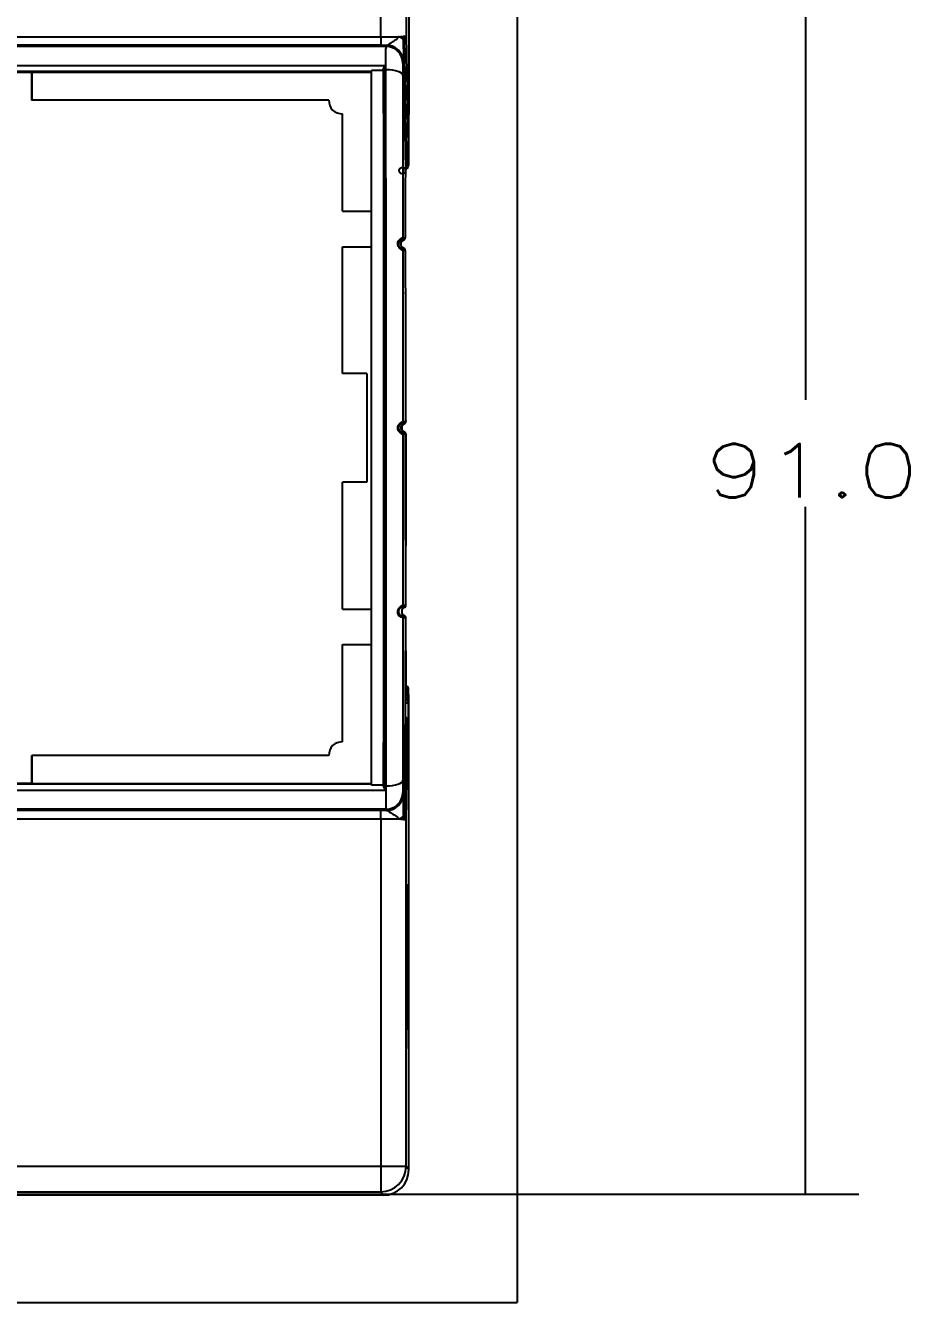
# Model space of a CAD drawing. Header units: inches. Extents: x 0 to 1189, y 0 to 841.
# Drawn here: x 882.1 to 934.6, y 188.7 to 264.5 of the extents above; entities that cross this region are included whole.
import ezdxf

# ---------------------------------------------------------------- set-up
doc = ezdxf.new("R2010")
doc.units = ezdxf.units.IN
doc.header["$MEASUREMENT"] = 0
doc.layers.add('1', color=7, linetype='Continuous', true_color=0xffffff)
doc.styles.add('blockfont', font='simplex.shx', dxfattribs={"bigfont": 'bigfont'})

msp = doc.modelspace()

# ---------------------------------------------------------------- linework, layer by layer
at = {"layer": '1', "color": 251}
for p in [(911.2718, 292.5577), (826.6308, 188.7273)]:
    msp.add_line(p, (911.2718, 188.7273), dxfattribs=at)
at = {"layer": '1', "color": 7}
for p, q in [((928.3851, 286.1464), (928.3851, 242.3021)), ((928.3851, 195.153), (928.3851, 235.9521)), ((860.2878, 195.153), (931.5601, 195.153))]:
    msp.add_line(p, q, dxfattribs=at)
at = {"layer": '1', "color": 21}
for p, q in [((903.1581, 263.8537), (903.1581, 284.4814)), ((904.6656, 284.4814), (904.6656, 263.9049)), ((904.8298, 284.6867), (904.8298, 259.235)), ((834.7445, 263.8537), (903.1581, 263.8537)), ((903.1581, 263.8537), (903.1581, 263.3512)), ((904.6656, 263.9049), (904.8072, 256.2185)), ((903.4752, 263.282), (834.4273, 263.282)), ((903.1581, 263.3512), (834.7445, 263.3512)), ((903.4752, 263.282), (903.503, 263.3514)), ((904.6549, 256.0062), (904.5135, 263.6818)), ((904.5566, 263.7628), (904.6992, 256.0243)), ((904.508, 262.3465), (904.4802, 262.277)), ((834.4802, 262.1495), (903.4223, 262.1495)), ((902.6188, 261.7886), (835.2838, 261.7886)), ((877.2436, 261.7475), (882.4674, 261.7475)), ((882.4183, 261.7475), (882.4183, 260.0893)), ((882.4674, 260.0893), (882.4674, 261.7475)), ((882.4674, 261.7475), (902.6188, 261.7475)), ((902.6188, 219.4381), (902.6188, 261.8469)), ((903.3223, 261.8469), (902.6188, 261.8469)), ((903.3223, 261.8469), (903.3223, 219.4381)), ((903.4719, 261.8902), (903.4241, 261.8902)), ((882.4674, 260.0893), (882.4183, 260.0893)), ((900.0828, 260.0893), (882.4674, 260.0893)), ((900.8851, 253.5065), (900.8851, 259.2869)), ((904.8152, 258.431), (904.8284, 258.431)), ((904.8084, 256.7503), (904.8086, 256.755)), ((904.6261, 255.8671), (904.6403, 255.9026)), ((904.6279, 255.9083), (904.654, 255.9735)), ((900.8851, 253.5065), (902.6188, 253.5065)), ((904.5212, 251.7797), (904.3744, 251.7797)), ((904.4686, 251.9194), (904.6154, 251.9194)), ((900.8851, 243.8585), (900.8851, 251.396)), ((900.8851, 251.396), (902.6188, 251.396)), ((904.374, 251.3139), (904.5217, 251.3139)), ((904.616, 251.1741), (904.4682, 251.1741)), ((904.6401, 248.6488), (904.6261, 248.6837)), ((904.6538, 248.5779), (904.6279, 248.6425)), ((904.6576, 246.8496), (904.6576, 247.4623)), ((904.6576, 241.0152), (904.6576, 246.8497)), ((904.6576, 246.8496), (904.6576, 246.8497)), ((902.3424, 243.8585), (900.8851, 243.8585)), ((902.3424, 243.8585), (902.3424, 237.4265)), ((904.6276, 242.1382), (904.6376, 242.1377)), ((904.5287, 240.8754), (904.3711, 240.8754)), ((904.3711, 240.4096), (904.5286, 240.4096)), ((904.4654, 241.0152), (904.6229, 241.0152)), ((904.5634, 240.8754), (904.5481, 240.8754)), ((904.5482, 240.4096), (904.5634, 240.4096)), ((904.5634, 240.4096), (904.5634, 240.4096)), ((904.6423, 241.0152), (904.6576, 241.0152)), ((904.6228, 240.2699), (904.4654, 240.2699)), ((904.6228, 233.9844), (904.6228, 240.2698)), ((904.6576, 240.2699), (904.6424, 240.2699)), ((904.6424, 240.2698), (904.6424, 233.9844)), ((904.6576, 230.1109), (904.6576, 240.2699)), ((902.3424, 237.4265), (900.8851, 237.4265)), ((900.8851, 229.889), (900.8851, 237.4265)), ((904.6424, 233.9844), (904.6238, 233.9844)), ((900.8851, 229.889), (902.6188, 229.889)), ((904.5634, 229.9712), (904.374, 229.9712)), ((904.4682, 230.1109), (904.6576, 230.1109)), ((904.3744, 229.5054), (904.5634, 229.5054)), ((904.6576, 229.3656), (904.4686, 229.3656)), ((904.5634, 229.5054), (904.5634, 229.5054)), ((904.6576, 225.4256), (904.6576, 229.3656)), ((900.8851, 227.7785), (902.6188, 227.7785)), ((900.8851, 221.9981), (900.8851, 227.7785)), ((904.6228, 223.5377), (904.6228, 227.4016)), ((904.6424, 227.4016), (904.6238, 227.4016)), ((904.6424, 227.4016), (904.6424, 224.5996)), ((904.6424, 224.5996), (904.6576, 225.4256)), ((904.7006, 225.3359), (904.6854, 224.5112)), ((904.7019, 225.3378), (904.7006, 225.3359)), ((904.7932, 224.3074), (904.8084, 225.1319)), ((904.8084, 224.8138), (904.8084, 225.1319)), ((904.6424, 224.5996), (904.6228, 224.5996)), ((904.7932, 224.3074), (904.6228, 224.3074)), ((904.7932, 224.3074), (904.7932, 220.6179)), ((904.5135, 217.6032), (904.6228, 223.5377)), ((904.6658, 223.4467), (904.5566, 217.5222)), ((904.6656, 217.3802), (904.7736, 223.2425)), ((904.7736, 220.6179), (904.7736, 223.2425)), ((904.8284, 222.854), (904.8152, 222.854)), ((904.8298, 196.5984), (904.8298, 222.05)), ((882.4183, 221.1958), (882.4674, 221.1958)), ((882.4183, 221.1958), (882.4183, 219.5375)), ((900.0828, 221.1958), (882.4674, 221.1958)), ((882.4674, 219.5375), (882.4674, 221.1958)), ((904.7932, 220.6179), (904.7745, 220.6179)), ((834.4802, 219.1355), (903.4223, 219.1355)), ((902.6188, 219.4964), (835.2838, 219.4964)), ((882.4674, 219.5375), (877.2436, 219.5375)), ((882.4674, 219.5375), (902.6188, 219.5375)), ((903.3223, 219.4381), (902.6188, 219.4381)), ((903.4719, 219.3949), (903.4241, 219.3949)), ((904.508, 218.9386), (904.4802, 219.008)), ((903.4752, 218.003), (834.4273, 218.003)), ((903.1581, 217.9339), (834.7445, 217.9339)), ((903.1581, 217.4314), (903.1581, 217.9339)), ((903.4752, 218.003), (903.503, 217.9336)), ((834.7445, 217.4314), (903.1581, 217.4314)), ((903.1581, 217.4314), (903.1581, 196.8036)), ((904.6656, 196.8036), (904.6656, 217.3802)), ((904.7736, 204.9148), (904.7736, 213.5578)), ((904.7762, 213.5578), (904.7932, 213.5578)), ((904.7932, 213.5578), (904.7932, 204.9148)), ((904.7762, 204.9148), (904.7932, 204.9148)), ((903.1581, 196.8036), (834.7445, 196.8036)), ((903.1581, 196.8036), (903.1581, 195.2961)), ((904.6656, 196.8036), (903.1581, 196.8036)), ((904.8298, 196.5984), (904.6656, 196.8036)), ((903.3223, 195.0909), (834.5802, 195.0909)), ((834.7445, 195.2961), (903.1581, 195.2961)), ((903.1581, 195.2961), (903.3223, 195.0909))]:
    msp.add_line(p, q, dxfattribs=at)
for centre, start, end in [((900.8349, 260.039), 176.177446, 273.822554), ((900.8349, 221.246), 86.177446, 183.822554)]:
    msp.add_arc(centre, 0.7538, start, end, dxfattribs=at)
for centre, major_axis, ratio, start_param, end_param in [((904.3527, 263.8356), (0.0273, 0.0967), 0.7469455, 1.6817633, 1.8189819), ((904.1656, 263.8594), (0.0186, -0.1496), 0.7400328, 1.3833997, 1.4788179), ((904.4979, 263.7824), (0.0442, 0.0903), 0.8694667, 1.5957389, 2.0304738), ((904.299, 263.8728), (0.0101, -0.1504), 0.8403803, 1.1460535, 1.5145227), ((904.61, 263.7008), (0.0947, 0.0337), 0.9673535, 1.9207477, 2.8022347), ((904.4523, 263.8871), (-0.0259, -0.1485), 0.9526135, 0.8989174, 1.7353058), ((903.1581, 263.3687), (2.01, 0), 0.0087269, 4.712389, 4.8848273), ((903.4758, 262.2781), (-0.9331, 0.3732), 0.9999558, 3.5221397, 5.0928751), ((903.5036, 262.3475), (-0.9331, 0.3732), 0.9999558, 3.5221374, 5.0928728), ((904.614, 263.6826), (0.1004, 0.004), 0.982997, 2.1388497, 3.1013286), ((904.614, 263.6818), (0.1005, 0.0019), 0.9825102, 2.1602949, 3.1228457), ((904.4802, 261.2721), (0, 1.005), 0.0034907, 0.0087267, 1.2582112), ((903.3195, 262.0399), (0, 0.2512), 0.0174551, 3.8368363, 4.1894609), ((903.2919, 261.2721), (0, 1.9095), 0.0174548, 5.0249674, 5.0554442), ((903.4241, 261.8593), (-0.1005, -0.0006), 0.3075151, 4.7106542, 6.2648431), ((902.1777, 240.6425), (0, 68.9933), 0.0174551, 4.8875383, 5.024974), ((903.3923, 261.2721), (0, 2.01), 0.0165823, 5.0249741, 5.1641482), ((903.4719, 261.5811), (-1.005, 0.0011), 0.3075192, 3.1452611, 4.7127359), ((904.703, 240.6425), (0, 68.0887), 0.0034907, 1.2582113, 1.4044088), ((904.8263, 259.235), (0, 1.005), 0.0034907, 3.7850938, 4.712389), ((904.8152, 256.4713), (0, 1.9597), 0.0034907, 0, 1.4289509), ((904.6142, 258.431), (0, -0.201), 0.9999939, 1.4726222, 1.5707963), ((904.8047, 257.089), (0, 1.1156), 0.0034907, 3.8172066, 4.4020452), ((904.4375, 255.9094), (0.1773, -0.0709), 0.9999558, 0.2581158, 6.5413011), ((904.6281, 252.2754), (0, 3.6331), 0.0034907, 0.0087268, 1.6688894), ((904.4635, 255.9746), (0.1773, -0.0709), 0.9999558, 6.2769947, 6.6580163), ((904.654, 257.089), (0, 1.1156), 0.0034907, 3.1503193, 3.3844205), ((903.464, 252.665), (-0.1005, -0.0003), 0.1742544, 4.7118507, 6.2654608), ((904.3179, 251.9194), (0, 0.1507), 0.9999939, 3.5259894, 4.712389), ((904.4647, 251.9194), (0, -0.1507), 0.9999939, 0.3843968, 1.5707963), ((904.3175, 251.1741), (0, -0.1507), 0.9999939, 1.5707963, 2.7571959), ((904.703, 240.6425), (0, 68.0887), 0.0034907, 1.4154985, 1.5653231), ((904.4652, 251.1741), (0, -0.1507), 0.9999939, 1.5707963, 2.7571959), ((904.6281, 252.2754), (0, 3.6331), 0.0034907, 1.8787704, 3.132866), ((904.4367, 248.6414), (0.1773, 0.0709), 0.9999558, 5.9083316, 6.0246285), ((904.4626, 248.5768), (0.1773, 0.0709), 0.9999558, 5.9083316, 6.2878344), ((904.3146, 241.0152), (0, -0.1507), 0.9999939, 0.3843968, 1.5707963), ((904.3146, 240.2699), (0, 0.1507), 0.9999939, 4.712389, 5.8987885), ((904.6576, 240.6425), (0.2513, 0), 0.9999842, 1.9551933, 4.327992), ((904.4721, 240.2699), (0, -0.1507), 0.9999939, 1.5707963, 2.7571959), ((904.4722, 241.0152), (0, -0.1507), 0.9999939, 0.3843968, 1.5707963), ((904.491, 241.0149), (0.0557, -0.1401), 0.9861271, 0.0079165, 1.1693143), ((904.4916, 241.0152), (0, 0.1507), 0.9999939, 3.5259894, 4.712389), ((904.4916, 240.2699), (0, 0.1507), 0.9999939, 4.712389, 5.8987885), ((904.4916, 240.2698), (0.1501, -0.0139), 0.9992859, 0.0925171, 1.2771616), ((904.5069, 241.0152), (0, -0.1507), 0.9999939, 0.3843968, 1.5707963), ((904.5069, 240.2699), (0, -0.1507), 0.9999939, 1.5707963, 2.7571959), ((904.4721, 240.2698), (0.1499, 0.0159), 0.9994517, 6.1775644, 6.5604503), ((904.703, 240.6425), (0, 68.0887), 0.0034907, 1.5762696, 1.7260942), ((904.3175, 230.1109), (0, -0.1507), 0.9999939, 0.3843968, 1.5707963), ((904.6576, 229.7383), (0.2513, 0), 0.9999842, 1.9551933, 4.327992), ((904.5069, 230.1109), (0, -0.1507), 0.9999939, 0.3843968, 1.5707963), ((904.3179, 229.3656), (0, 0.1507), 0.9999939, 4.712389, 5.8987885), ((904.703, 240.6425), (0, 68.0888), 0.0034907, 1.7371838, 1.8833813), ((904.5069, 229.3656), (0, -0.1507), 0.9999939, 1.5707963, 2.7571959), ((902.1777, 240.6425), (0, 68.9933), 0.0174551, 4.399804, 4.5372397), ((903.464, 228.6201), (-0.1005, 0.0003), 0.1742544, 0.0177245, 1.5713346), ((904.5706, 224.3491), (0.115, 0.1648), 0.0429353, 5.1209667, 6.1276353), ((904.8152, 224.8138), (0, 1.9597), 0.0034907, 1.5707963, 3.1415927), ((904.6142, 222.854), (0, 0.201), 0.9999939, 4.712389, 4.8105631), ((904.8263, 222.05), (0, 1.005), 0.0034907, 4.712389, 5.6396842), ((903.3195, 219.2452), (0, 0.2513), 0.0174551, 5.2353171, 5.5879416), ((903.2919, 220.013), (0, 1.9095), 0.0174553, 4.3693221, 4.3997976), ((903.4241, 219.4258), (-0.1005, 0.0006), 0.3075151, 0.0183422, 1.5725311), ((903.3923, 220.013), (0, 2.01), 0.0165823, 4.2606298, 4.3998039), ((903.4719, 219.7039), (-1.005, -0.0011), 0.3075192, 1.5704494, 3.1379242), ((904.4802, 220.013), (0, 1.005), 0.0034907, 1.8833814, 3.1328659), ((903.4758, 219.0069), (-0.9331, -0.3732), 0.9999558, 1.1903102, 2.7610456), ((903.5036, 218.9375), (-0.9331, -0.3732), 0.9999558, 1.1903125, 2.7610479), ((903.1581, 217.9163), (2.01, 0), 0.0087269, 1.398358, 1.5707963), ((904.61, 217.5842), (0.0947, -0.0337), 0.9673535, 3.4809506, 4.3624377), ((904.614, 217.6032), (-0.1005, 0.0019), 0.9825102, 0.018747, 0.9812977), ((904.614, 217.6024), (0.1004, -0.004), 0.982997, 3.1818567, 4.1443357), ((904.3527, 217.4494), (0.0273, -0.0967), 0.7469455, 4.4642034, 4.601422), ((904.1656, 217.4256), (0.0186, 0.1496), 0.7400328, 4.8043674, 4.8997856), ((904.4979, 217.5027), (0.0442, -0.0903), 0.8694667, 4.2527115, 4.6874464), ((904.299, 217.4122), (0.0101, 0.1504), 0.8403803, 4.7686626, 5.1371318), ((904.4523, 217.398), (-0.0259, 0.1485), 0.9526135, 4.5478795, 5.3842679), ((903.1587, 196.8031), (1.1772, 0.9417), 0.9999844, 4.0376568, 5.6084226), ((903.3223, 196.5984), (0.9417, -1.1772), 0.9999844, 5.6084531, 7.1792342)]:
    msp.add_ellipse(centre, major_axis=major_axis, ratio=ratio, start_param=start_param, end_param=end_param, dxfattribs=at)
for points, degree, knots in [([(903.1581, 263.8537), (903.3684, 263.8546), (903.5785, 263.8556), (903.9628, 263.8575), (904.1367, 263.8585), (904.2776, 263.8594)], 3, [0, 0, 0, 0, 0.5, 0.5, 1, 1, 1, 1]), ([(903.5031, 263.3514), (903.5077, 263.3516), (903.5123, 263.3517), (903.529, 263.3546), (903.5663, 263.3687), (903.6625, 263.4231), (903.8283, 263.5339), (904.0168, 263.6542), (904.1547, 263.7378), (904.1955, 263.8242), (904.2091, 263.8531)], 3, [0, 0, 0, 0, 0.0124503, 0.0418978, 0.1128291, 0.2380829, 0.4996957, 0.7516093, 0.9171116, 1, 1, 1, 1]), ([(904.4258, 263.8728), (904.4353, 263.8738), (904.4698, 263.8774), (904.5172, 263.884), (904.5637, 263.8898), (904.5858, 263.8879), (904.5961, 263.8871)], 3, [0, 0, 0, 0, 0.1335331, 0.4832199, 0.7578523, 1, 1, 1, 1]), ([(904.6656, 263.9049), (904.6653, 263.8986), (904.6647, 263.8864), (904.6605, 263.8687), (904.6545, 263.8521), (904.6467, 263.8369), (904.6374, 263.823), (904.6271, 263.8106), (904.6159, 263.7996), (904.6043, 263.79), (904.5923, 263.7817), (904.5804, 263.7746), (904.5686, 263.7686), (904.5607, 263.7653), (904.5564, 263.7636)], 3, [0, 0, 0, 0, 0.1106407, 0.2163128, 0.3170169, 0.4127538, 0.5035245, 0.5893301, 0.670172, 0.7460518, 0.8169716, 0.8829339, 0.943942, 1, 1, 1, 1]), ([(904.5961, 263.8871), (904.6128, 263.8867), (904.6539, 263.8859), (904.6612, 263.8978), (904.6656, 263.9049)], 3, [0, 0, 0, 0, 0.4068705, 1, 1, 1, 1]), ([(903.4719, 261.8902), (903.4722, 262.0893), (903.4724, 262.2783), (903.473, 262.6178), (903.4733, 262.7682), (903.4738, 263.016), (903.4741, 263.1133), (903.4746, 263.2454), (903.4749, 263.2788), (903.4754, 263.2834)], 3, [0, 0, 0, 0, 0.25, 0.25, 0.5, 0.5, 0.75, 0.75, 1, 1, 1, 1]), ([(904.5135, 263.6818), (904.5134, 263.4244), (904.5128, 263.179), (904.5126, 263.062), (904.5123, 262.9537), (904.5119, 262.8474), (904.5115, 262.7544), (904.5112, 262.6621), (904.5107, 262.5876), (904.5103, 262.5127), (904.5098, 262.4597), (904.5094, 262.4058), (904.5089, 262.3771), (904.5086, 262.3494), (904.5075, 262.345)], 2, [0, 0, 0, 0.25, 0.25, 0.375, 0.375, 0.5, 0.5, 0.625, 0.625, 0.75, 0.75, 0.875, 0.875, 1, 1, 1]), ([(903.3233, 261.9144), (903.3279, 261.9472), (903.3339, 261.9896), (903.3727, 262.07), (903.4001, 262.114), (903.4223, 262.1495)], 3, [0, 0, 0, 0, 0.3968456, 0.5120761, 1, 1, 1, 1]), ([(903.4241, 261.8902), (903.4248, 261.7525), (903.4264, 261.4771), (903.4286, 261.063), (903.4308, 260.6485), (903.433, 260.2333), (903.4351, 259.8176), (903.4372, 259.4014), (903.4392, 258.9846), (903.4412, 258.5674), (903.4431, 258.1496), (903.445, 257.7314), (903.4469, 257.3127), (903.4486, 256.8936), (903.4504, 256.4741), (903.4521, 256.0542), (903.4537, 255.6339), (903.4553, 255.2133), (903.4569, 254.7923), (903.4584, 254.3709), (903.4599, 253.9493), (903.4613, 253.5273), (903.4627, 253.1051), (903.4636, 252.8233), (903.464, 252.6825)], 3, [0, 0, 0, 0, 0.0457021, 0.0913807, 0.1370357, 0.182667, 0.2282749, 0.2738591, 0.3194197, 0.3649568, 0.4104703, 0.4559602, 0.5014265, 0.5468692, 0.5922884, 0.637684, 0.683056, 0.7284044, 0.7737293, 0.8190306, 0.8643083, 0.9095624, 0.954793, 1, 1, 1, 1]), ([(904.6992, 256.0243), (904.7231, 256.0434), (904.7857, 256.0933), (904.799, 256.1707), (904.8072, 256.2185)], 3, [0, 0, 0, 0, 0.3824551, 1, 1, 1, 1]), ([(904.6549, 256.0062), (904.6722, 256.0131), (904.6828, 256.0185), (904.694, 256.0225), (904.6992, 256.0243)], 3, [0, 0, 0, 0, 0.8867917, 1, 1, 1, 1]), ([(903.3635, 228.6201), (903.3727, 231.5898), (903.3773, 234.6069), (903.3819, 237.6159), (903.3819, 240.642), (903.3819, 243.6671), (903.3773, 246.6774), (903.3727, 249.6943), (903.3635, 252.665)], 2, [0, 0, 0, 0.25, 0.25, 0.5, 0.5, 0.75, 0.75, 1, 1, 1]), ([(903.464, 252.6822), (903.4616, 248.7099), (903.4604, 244.6765), (903.4604, 236.6085), (903.4616, 232.5751), (903.464, 228.6029)], 3, [0, 0, 0, 0, 0.5, 0.5, 1, 1, 1, 1]), ([(904.4682, 251.1741), (904.4505, 251.1779), (904.4212, 251.1842), (904.2498, 251.3296), (904.1122, 251.6497), (904.3946, 251.922), (904.441, 251.9204), (904.4686, 251.9194)], 3, [0, 0, 0, 0, 0.2223802, 0.3676893, 0.4988186, 0.7015501, 1, 1, 1, 1]), ([(904.3744, 251.7797), (904.3487, 251.7681), (904.3379, 251.7621), (904.3176, 251.7494), (904.2862, 251.7249), (904.2429, 251.6697), (904.2201, 251.6075), (904.2155, 251.5646), (904.2145, 251.5373), (904.2183, 251.4968), (904.2335, 251.4479), (904.2599, 251.4), (904.2961, 251.3602), (904.3233, 251.3402), (904.3399, 251.33), (904.352, 251.3235), (904.3614, 251.319), (904.3656, 251.3172), (904.3699, 251.3154), (904.3742, 251.3138)], 3, [0, 0, 0, 0, 0.2177095, 0.2522002, 0.3521728, 0.4341877, 0.5040793, 0.5167172, 0.5289261, 0.5610703, 0.5970869, 0.6401815, 0.6989929, 0.7580717, 0.7948263, 0.8328183, 0.8722011, 0.9131126, 1, 1, 1, 1]), ([(904.5207, 251.3143), (904.5136, 251.3174), (904.4982, 251.3242), (904.4752, 251.3381), (904.4508, 251.3564), (904.4265, 251.3804), (904.4036, 251.4103), (904.384, 251.4467), (904.3697, 251.4893), (904.3649, 251.5237), (904.364, 251.5611), (904.3681, 251.6001), (904.3846, 251.6501), (904.41, 251.6942), (904.4424, 251.7309), (904.4796, 251.7602), (904.5075, 251.7733), (904.5212, 251.7797)], 3, [0, 0, 0, 0, 0.0386328, 0.0835764, 0.1348612, 0.1925066, 0.2565253, 0.3269254, 0.4037122, 0.4868888, 0.5051183, 0.5978377, 0.686207, 0.7703956, 0.8505999, 0.9270473, 1, 1, 1, 1]), ([(904.6155, 251.1775), (904.615, 251.189), (904.6115, 251.2113), (904.5986, 251.2436), (904.5793, 251.2721), (904.5633, 251.2875), (904.5546, 251.2943)], 3, [0, 0, 0, 0, 0.2550306, 0.5103189, 0.7602828, 1, 1, 1, 1]), ([(904.6576, 247.4623), (904.6576, 247.5712), (904.6576, 247.6788), (904.6575, 247.783), (904.6573, 247.8838), (904.6572, 247.9816), (904.657, 248.0722), (904.6568, 248.1609), (904.6565, 248.2385), (904.6562, 248.3154), (904.6559, 248.3776), (904.6556, 248.4398), (904.6553, 248.484), (904.6549, 248.5287), (904.6545, 248.5525), (904.6544, 248.5751), (904.6532, 248.5795)], 2, [0, 0, 0, 0.125, 0.125, 0.25, 0.25, 0.375, 0.375, 0.5, 0.5, 0.625, 0.625, 0.75, 0.75, 0.875, 0.875, 1, 1, 1]), ([(904.6353, 242.1383), (904.6408, 242.138), (904.6384, 242.1164), (904.6388, 242.0956), (904.6392, 242.0548), (904.6396, 242.0143), (904.64, 241.9549), (904.6404, 241.8955), (904.6407, 241.8202), (904.641, 241.7449), (904.6413, 241.6529), (904.6415, 241.5625), (904.6417, 241.4593), (904.6419, 241.357), (904.6421, 241.2443), (904.6422, 241.1327), (904.6423, 241.0152)], 2, [0, 0, 0, 0.125, 0.125, 0.25, 0.25, 0.375, 0.375, 0.5, 0.5, 0.625, 0.625, 0.75, 0.75, 0.875, 0.875, 1, 1, 1]), ([(904.4654, 240.2699), (904.4479, 240.2722), (904.4185, 240.2762), (904.257, 240.3944), (904.1083, 240.6795), (904.3058, 240.9402), (904.4363, 241.0016), (904.4551, 241.0104), (904.4654, 241.0152)], 3, [0, 0, 0, 0, 0.2184276, 0.3672722, 0.5018405, 0.695667, 0.8334216, 1, 1, 1, 1]), ([(904.3711, 240.8754), (904.3445, 240.8634), (904.3333, 240.8571), (904.3187, 240.8477), (904.2992, 240.8331), (904.2739, 240.8087), (904.2491, 240.7759), (904.2288, 240.7363), (904.2152, 240.6911), (904.2109, 240.6467), (904.2137, 240.607), (904.2212, 240.5721), (904.2339, 240.5381), (904.2561, 240.4975), (904.2892, 240.4595), (904.318, 240.4376), (904.3354, 240.4266), (904.3481, 240.4198), (904.3582, 240.4149), (904.3627, 240.4135), (904.3666, 240.411), (904.371, 240.4097)], 3, [0, 0, 0, 0, 0.2177721, 0.2513329, 0.3004312, 0.3470037, 0.3919898, 0.4334642, 0.4688924, 0.5009447, 0.5243642, 0.55058, 0.5810738, 0.6167988, 0.6847644, 0.748849, 0.7878745, 0.8278426, 0.8689052, 0.9112021, 1, 1, 1, 1]), ([(904.5286, 240.4096), (904.4748, 240.4472), (904.3913, 240.5056), (904.3656, 240.632), (904.3769, 240.6892), (904.3815, 240.7123)], 3, [0, 0, 0, 0, 0.5188789, 0.8060651, 1, 1, 1, 1]), ([(904.3815, 240.7123), (904.392, 240.7486), (904.4109, 240.7825), (904.4615, 240.8388), (904.4933, 240.861), (904.5283, 240.8753)], 3, [0, 0, 0, 0, 0.5, 0.5, 1, 1, 1, 1]), ([(904.401, 240.7123), (904.3964, 240.6892), (904.3827, 240.6204), (904.4189, 240.4919), (904.5037, 240.4379), (904.5482, 240.4096)], 3, [0, 0, 0, 0, 0.1932989, 0.5770581, 1, 1, 1, 1]), ([(904.5477, 240.8753), (904.5127, 240.861), (904.4809, 240.8388), (904.4303, 240.7826), (904.4115, 240.7487), (904.401, 240.7123)], 3, [0, 0, 0, 0, 0.5, 0.5, 1, 1, 1, 1]), ([(904.6218, 240.2878), (904.6201, 240.3011), (904.6147, 240.3224), (904.5986, 240.3541), (904.5724, 240.3856), (904.5462, 240.4023), (904.5287, 240.4096)], 3, [0, 0, 0, 0, 0.2443033, 0.4139173, 0.6595034, 1, 1, 1, 1]), ([(904.5651, 240.8969), (904.574, 240.904), (904.5899, 240.9199), (904.6084, 240.9489), (904.6199, 240.981), (904.6226, 241.0029), (904.6228, 241.014)], 3, [0, 0, 0, 0, 0.2486123, 0.5020853, 0.7544637, 1, 1, 1, 1]), ([(904.6424, 233.9844), (904.6424, 233.8509), (904.6423, 233.7173), (904.6422, 233.586), (904.642, 233.461), (904.6418, 233.3365), (904.6416, 233.2239), (904.6413, 233.1122), (904.641, 233.0167), (904.6407, 232.9276), (904.6403, 232.8567)], 2, [0, 0, 0, 0.2026342, 0.2026342, 0.4052684, 0.4052684, 0.6079026, 0.6079026, 0.8105367, 0.8105367, 1, 1, 1]), ([(904.4686, 229.3656), (904.4462, 229.3696), (904.4116, 229.3758), (904.2324, 229.4748), (904.1421, 229.6938), (904.2322, 229.9636), (904.4231, 230.0962), (904.4513, 230.1054), (904.4682, 230.1109)], 3, [0, 0, 0, 0, 0.2522545, 0.3875388, 0.5032868, 0.6297624, 0.77799, 1, 1, 1, 1]), ([(904.374, 229.9712), (904.3526, 229.9619), (904.3409, 229.9556), (904.3229, 229.9446), (904.2946, 229.9239), (904.257, 229.8811), (904.2316, 229.832), (904.218, 229.7854), (904.2128, 229.7288), (904.2229, 229.6651), (904.2494, 229.6075), (904.2841, 229.5632), (904.3171, 229.5357), (904.344, 229.5191), (904.361, 229.5107), (904.3711, 229.5065), (904.3755, 229.505)], 3, [0, 0, 0, 0, 0.2033065, 0.2386343, 0.3072186, 0.3681701, 0.4071929, 0.4406833, 0.471351, 0.5200126, 0.5768655, 0.6474353, 0.7346796, 0.7958577, 0.8601175, 1, 1, 1, 1]), ([(904.7013, 225.3369), (904.6943, 225.3419), (904.6818, 225.3531), (904.667, 225.3744), (904.6573, 225.3991), (904.6546, 225.4165), (904.6543, 225.4256)], 3, [0, 0, 0, 0, 0.239606, 0.4859726, 0.7391738, 1, 1, 1, 1]), ([(904.7006, 225.3359), (904.697, 225.3388), (904.6897, 225.3448), (904.6801, 225.356), (904.6701, 225.3714), (904.6601, 225.3945), (904.6585, 225.4142), (904.6576, 225.4256)], 3, [0, 0, 0, 0, 0.1303127, 0.2709294, 0.4221505, 0.6634152, 1, 1, 1, 1]), ([(904.8084, 225.1319), (904.8083, 225.1717), (904.7984, 225.2115), (904.7611, 225.2822), (904.7337, 225.3131), (904.7006, 225.3359)], 3, [0, 0, 0, 0, 0.5, 0.5, 1, 1, 1, 1]), ([(904.6424, 224.5996), (904.6426, 224.5944), (904.6429, 224.5845), (904.6458, 224.5702), (904.6499, 224.5574), (904.6569, 224.5424), (904.6677, 224.5259), (904.6797, 224.5159), (904.6854, 224.5112)], 3, [0, 0, 0, 0, 0.1557939, 0.2999505, 0.4325904, 0.5538697, 0.7877945, 1, 1, 1, 1]), ([(904.6854, 224.5112), (904.6923, 224.5061), (904.7065, 224.4958), (904.726, 224.4771), (904.7442, 224.4556), (904.7604, 224.4311), (904.7742, 224.4037), (904.7847, 224.3736), (904.7918, 224.3412), (904.7927, 224.3188), (904.7932, 224.3074)], 3, [0, 0, 0, 0, 0.1067201, 0.2186616, 0.3358255, 0.4582125, 0.5858233, 0.718658, 0.8567169, 1, 1, 1, 1]), ([(904.7736, 223.2425), (904.7735, 223.2824), (904.7636, 223.3222), (904.7263, 223.393), (904.6989, 223.4238), (904.6658, 223.4467)], 3, [0, 0, 0, 0, 0.5, 0.5, 1, 1, 1, 1]), ([(904.7932, 220.6179), (904.7932, 220.4836), (904.7931, 220.3493), (904.793, 220.2172), (904.7928, 220.0915), (904.7926, 219.9662), (904.7924, 219.853), (904.7921, 219.7406), (904.7918, 219.6446), (904.7914, 219.5543), (904.7911, 219.483)], 2, [0, 0, 0, 0.2023472, 0.2023472, 0.4046944, 0.4046944, 0.6070417, 0.6070417, 0.8093889, 0.8093889, 1, 1, 1]), ([(903.3233, 219.3707), (903.3283, 219.3437), (903.3434, 219.263), (903.3908, 219.1865), (903.4223, 219.1355)], 3, [0, 0, 0, 0, 0.3337884, 1, 1, 1, 1]), ([(904.5135, 217.6032), (904.5135, 217.6377), (904.5134, 217.7029), (904.5134, 217.7819), (904.5133, 217.8371), (904.5132, 217.8765), (904.5132, 217.9198), (904.513, 218.0052), (904.5128, 218.1283), (904.5125, 218.2685), (904.5122, 218.3809), (904.5119, 218.451), (904.5118, 218.4863), (904.5117, 218.5034), (904.5117, 218.5232), (904.5114, 218.5856), (904.511, 218.674), (904.5105, 218.7588), (904.5102, 218.8035), (904.51, 218.8245), (904.5098, 218.8387), (904.5096, 218.8605), (904.5094, 218.8811), (904.5091, 218.8988), (904.5087, 218.9279), (904.5083, 218.9337), (904.508, 218.9386)], 3, [0, 0, 0, 0, 0.0468198, 0.0884574, 0.1102818, 0.1247776, 0.1443663, 0.1729782, 0.249965, 0.3306651, 0.3993396, 0.445425, 0.4600468, 0.4680799, 0.4775438, 0.4998597, 0.5966251, 0.6706941, 0.7221749, 0.7391903, 0.7501325, 0.7776601, 0.8226275, 0.8515792, 0.8751174, 1, 1, 1, 1]), ([(903.503, 217.9336), (903.5505, 217.9323), (903.6216, 217.8769), (903.8367, 217.7395), (903.9305, 217.6848), (904.1147, 217.5653), (904.2024, 217.4997), (904.2092, 217.4319)], 3, [0, 0, 0, 0, 0.5, 0.5, 0.75, 0.75, 1, 1, 1, 1]), ([(904.7932, 204.9148), (904.7932, 204.7804), (904.7931, 204.6462), (904.793, 204.5141), (904.7928, 204.3884), (904.7926, 204.263), (904.7924, 204.1499), (904.7921, 204.0375), (904.7918, 203.9415), (904.7914, 203.8512), (904.7911, 203.7799)], 2, [0, 0, 0, 0.2023472, 0.2023472, 0.4046944, 0.4046944, 0.6070417, 0.6070417, 0.8093889, 0.8093889, 1, 1, 1])]:
    msp.add_open_spline(points, degree=degree, knots=knots, dxfattribs=at)
for points, degree in [([(904.2091, 263.8531), (904.2327, 263.8552), (904.2555, 263.8573), (904.2776, 263.8594)], 3), ([(904.2092, 263.8531), (904.2331, 263.8507), (904.256, 263.8481), (904.2778, 263.8451)], 3), ([(904.2759, 263.8316), (904.2537, 263.8388), (904.2314, 263.8459), (904.2092, 263.8531)], 3), ([(904.4078, 263.7768), (904.3639, 263.795), (904.3199, 263.8133), (904.2759, 263.8316)], 3), ([(904.2776, 263.8594), (904.327, 263.8639), (904.3764, 263.8683), (904.4258, 263.8728)], 3), ([(904.2778, 263.8451), (904.3318, 263.8382), (904.379, 263.8294), (904.4183, 263.8185)], 3), ([(904.5098, 263.6996), (904.4991, 263.7296), (904.4641, 263.7557), (904.4078, 263.7768)], 3), ([(904.4183, 263.8185), (904.4858, 263.8007), (904.5265, 263.7968), (904.5469, 263.7753)], 3), ([(904.5469, 263.7753), (904.5502, 263.7714), (904.5535, 263.7674), (904.5567, 263.7635)], 3), ([(904.5135, 263.6825), (904.5123, 263.6882), (904.5111, 263.6939), (904.5098, 263.6996)], 3), ([(904.5135, 263.6818), (904.5135, 263.682), (904.5135, 263.6823), (904.5135, 263.6825)], 3), ([(904.5566, 263.7636), (904.5566, 263.7634), (904.5566, 263.7631), (904.5566, 263.7628)], 3), ([(903.464, 252.6825), (903.4666, 255.7994), (903.4692, 258.8783), (903.4719, 261.8902)], 3), ([(904.8084, 256.7483), (904.8084, 256.749), (904.8084, 256.7496), (904.8084, 256.7503)], 3), ([(904.6126, 251.9037), (904.6126, 251.9137), (904.611, 251.9243)], 2), ([(904.6154, 251.9194), (904.6154, 251.9196)], 1), ([(904.4995, 251.3256), (904.4543, 251.3541)], 1), ([(904.5217, 251.3139), (904.5214, 251.314), (904.5211, 251.3141), (904.5207, 251.3143)], 3), ([(904.5283, 240.8753), (904.5286, 240.8754), (904.5287, 240.8754), (904.5287, 240.8754)], 3), ([(904.5286, 240.4096), (904.5287, 240.4096), (904.5288, 240.4095), (904.5288, 240.4094)], 3), ([(904.5481, 240.8754), (904.5481, 240.8754), (904.548, 240.8754), (904.5477, 240.8753)], 3), ([(904.5482, 240.4096), (904.5483, 240.4096), (904.5483, 240.4095), (904.5484, 240.4094)], 3), ([(904.6229, 241.0152), (904.6206, 241.0106)], 1), ([(904.6399, 241.0107), (904.6423, 241.0152)], 1), ([(904.6228, 240.2698), (904.6228, 240.2699)], 1), ([(903.4241, 219.3949), (903.441, 222.4068), (903.4544, 225.4857), (903.464, 228.6026)], 3), ([(903.464, 228.6029), (903.4659, 225.4861), (903.4685, 222.4069), (903.4719, 219.3949)], 3), ([(904.6658, 223.4467), (904.6515, 223.4771), (904.6371, 223.5074), (904.6228, 223.5377)], 3), ([(904.6683, 223.4465), (904.6643, 223.4493), (904.6606, 223.4524), (904.657, 223.4556)], 3), ([(903.4719, 219.3949), (903.4723, 218.5805), (903.4737, 218.0105), (903.4752, 218.003)], 3), ([(904.4078, 217.5083), (904.4641, 217.5293), (904.4991, 217.5555), (904.5098, 217.5855)], 3), ([(904.5098, 217.5855), (904.5111, 217.5912), (904.5123, 217.5968), (904.5135, 217.6025)], 3), ([(904.5135, 217.6025), (904.5135, 217.6027), (904.5135, 217.603), (904.5135, 217.6032)], 3), ([(903.1581, 217.4314), (903.5818, 217.4314), (903.9938, 217.4293), (904.2776, 217.4256)], 3), ([(904.2092, 217.4319), (904.2314, 217.4391), (904.2537, 217.4463), (904.2759, 217.4535)], 3), ([(904.2778, 217.4399), (904.256, 217.437), (904.2331, 217.4343), (904.2092, 217.4319)], 3), ([(904.2092, 217.4319), (904.2327, 217.4297), (904.2555, 217.4276), (904.2776, 217.4256)], 3), ([(904.2759, 217.4535), (904.3199, 217.4717), (904.3639, 217.49), (904.4078, 217.5083)], 3), ([(904.2776, 217.4256), (904.332, 217.4195), (904.3817, 217.4149), (904.4258, 217.4122)], 3), ([(904.4183, 217.4665), (904.379, 217.4556), (904.3318, 217.4468), (904.2778, 217.4399)], 3), ([(904.5469, 217.5097), (904.5265, 217.4882), (904.4858, 217.4844), (904.4183, 217.4665)], 3), ([(904.4258, 217.4122), (904.4983, 217.4079), (904.556, 217.3917), (904.5961, 217.398)], 3), ([(904.5567, 217.5215), (904.5535, 217.5176), (904.5502, 217.5137), (904.5469, 217.5097)], 3), ([(904.5566, 217.5222), (904.5566, 217.5219), (904.5566, 217.5217), (904.5566, 217.5214)], 3), ([(904.6656, 217.3802), (904.6651, 217.4358), (904.6285, 217.4936), (904.5567, 217.5215)], 3), ([(904.5961, 217.398), (904.6417, 217.4051), (904.665, 217.3921), (904.6656, 217.3802)], 3)]:
    msp.add_open_spline(points, degree=degree, dxfattribs=at)

# ---------------------------------------------------------------- texts
at = {"layer": '1', "color": 7, "insert": (922.4187, 236.5144), "char_height": 3.175, "attachment_point": 7, "line_spacing_factor": 0.903614, "style": 'blockfont'}
msp.add_mtext('\\W01.332;\\fsimplex.shx;91.0', dxfattribs=at)

doc.saveas('drawing.dxf')
